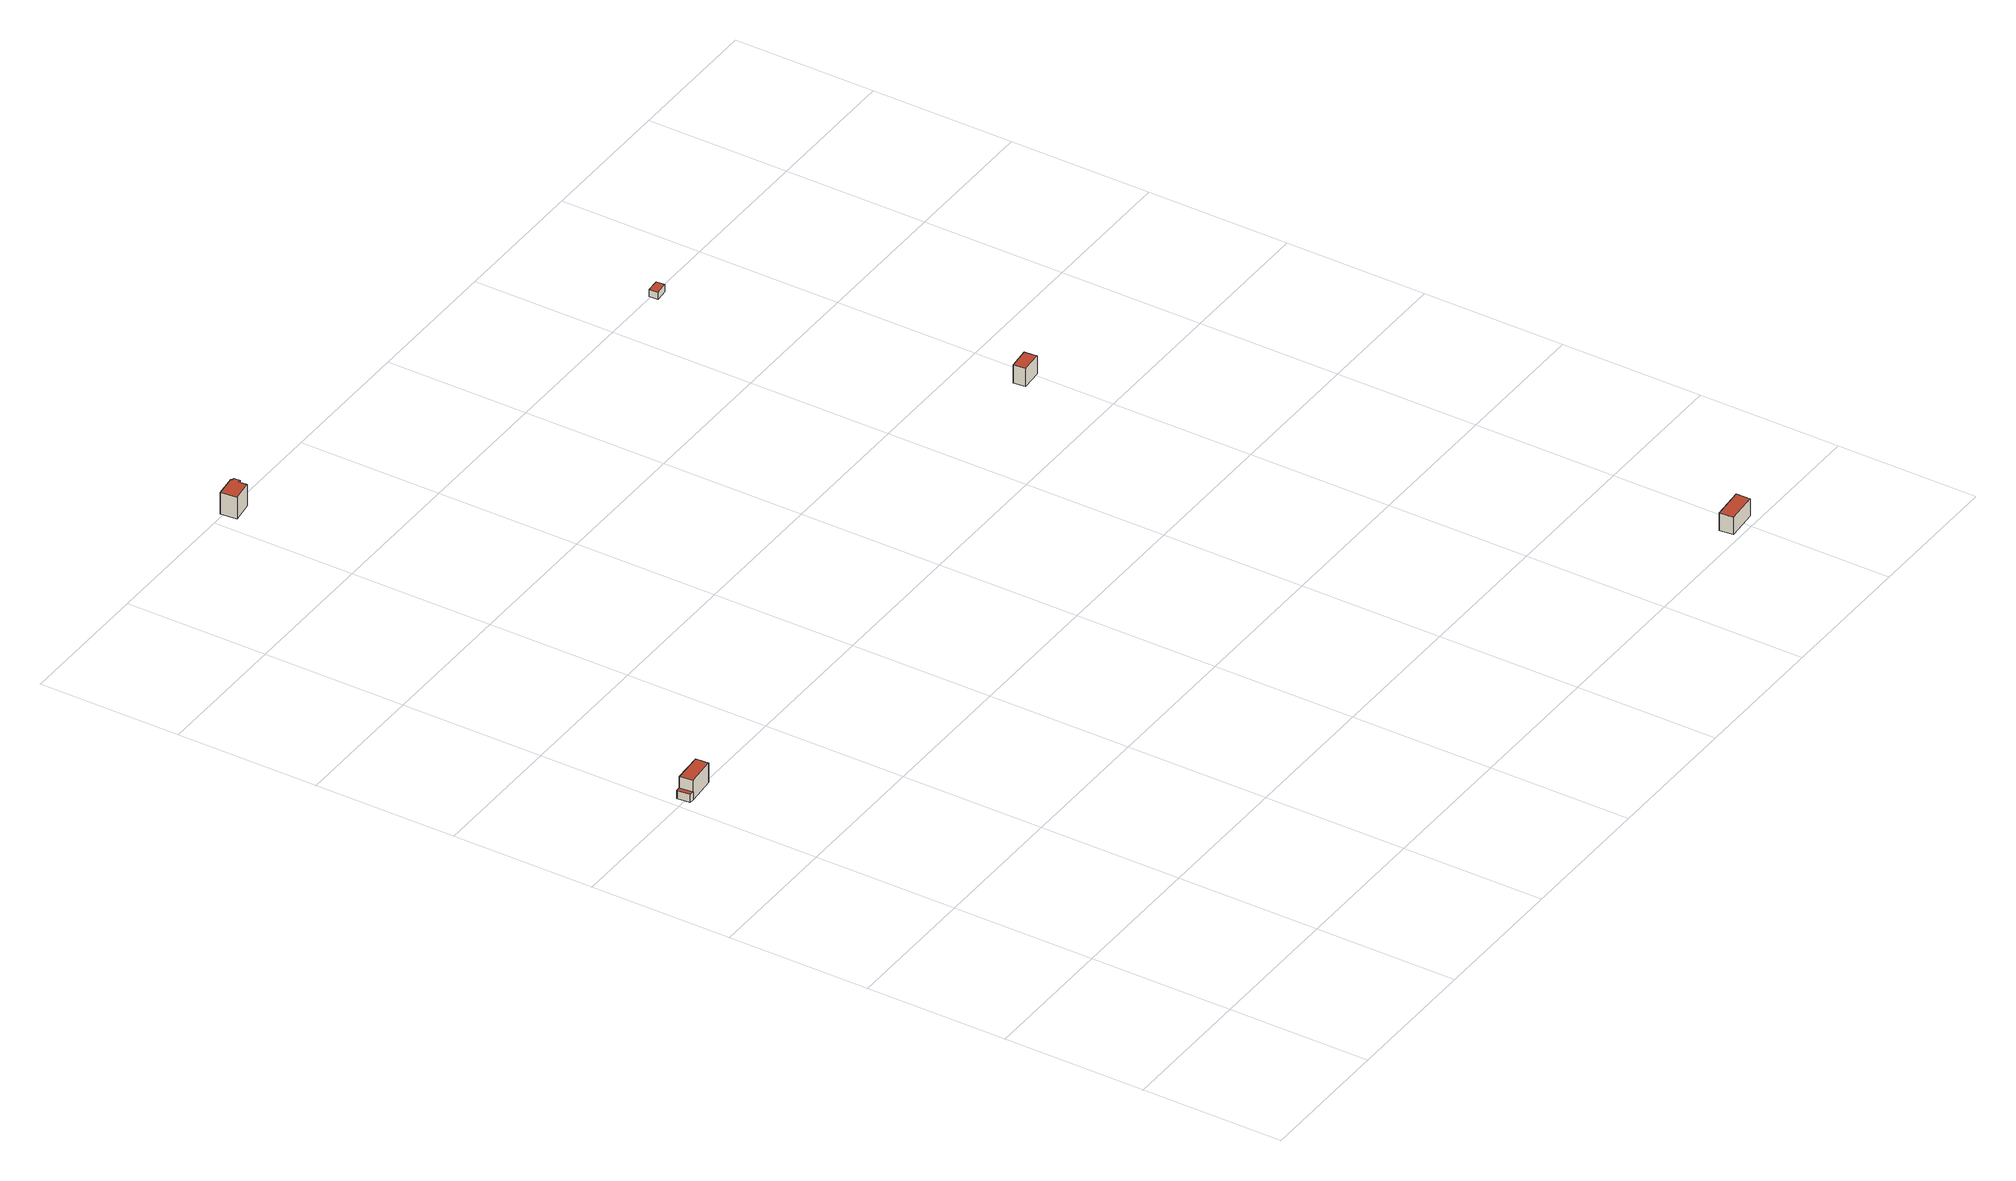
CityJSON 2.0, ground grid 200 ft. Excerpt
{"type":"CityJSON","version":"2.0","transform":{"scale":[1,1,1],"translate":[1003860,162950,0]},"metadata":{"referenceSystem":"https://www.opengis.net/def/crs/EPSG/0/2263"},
"CityObjects":{
"building1":{"type":"Building","attributes":{"name":"Bldg_2210013041","BIN":"3239484"},"geometry":[{"type":"MultiSurface","lod":"2","boundaries":[[[0,1,2,3]],[[4,5,6,7]],[[8,9,10,11,12,13]],[[3,6,5,0]],[[4,7,13,12]],[[5,4,12,11]],[[1,0,11,10]],[[2,1,10,9]],[[3,2,9,8]],[[7,6,8,13]]],"semantics":{"surfaces":[{"type":"RoofSurface","BIN":"3239484"},{"type":"GroundSurface"},{"type":"WallSurface"}],"values":[0,0,1,2,2,2,2,2,2,2]}}]},
"building2":{"type":"Building","attributes":{"name":"Bldg_2210022792","BIN":"3220932"},"geometry":[{"type":"MultiSurface","lod":"2","boundaries":[[[14,15,16,17,18,19,20,21]],[[22,23,24,25,26,27,28,29]],[[15,14,29,28]],[[16,15,28,27]],[[17,16,27,26]],[[18,17,26,25]],[[19,18,25,24]],[[20,19,24,23]],[[21,20,23,22]],[[14,21,22,29]]],"semantics":{"surfaces":[{"type":"RoofSurface","BIN":"3220932"},{"type":"GroundSurface"},{"type":"WallSurface"}],"values":[0,1,2,2,2,2,2,2,2,2]}}]},
"building3":{"type":"Building","attributes":{"name":"Bldg_2210018949","BIN":"3240611"},"geometry":[{"type":"MultiSurface","lod":"2","boundaries":[[[30,31,32,33]],[[34,35,36,37]],[[30,33,37,36]],[[31,30,36,35]],[[32,31,35,34]],[[33,32,34,37]]],"semantics":{"surfaces":[{"type":"RoofSurface","BIN":"3240611"},{"type":"GroundSurface"},{"type":"WallSurface"}],"values":[0,1,2,2,2,2]}}]},
"building4":{"type":"Building","attributes":{"name":"Bldg_2210008205","BIN":"3239566"},"geometry":[{"type":"MultiSurface","lod":"2","boundaries":[[[38,39,40,41]],[[42,43,44,45]],[[38,41,45,44]],[[39,38,44,43]],[[40,39,43,42]],[[41,40,42,45]]],"semantics":{"surfaces":[{"type":"RoofSurface","BIN":"3239566"},{"type":"GroundSurface"},{"type":"WallSurface"}],"values":[0,1,2,2,2,2]}}]},
"building5":{"type":"Building","attributes":{"name":"Bldg_2511008488","BIN":"3406324"},"geometry":[{"type":"MultiSurface","lod":"2","boundaries":[[[46,47,48,49]],[[50,51,52,53]],[[46,49,53,52]],[[47,46,52,51]],[[48,47,51,50]],[[49,48,50,53]]],"semantics":{"surfaces":[{"type":"RoofSurface","BIN":"3406324"},{"type":"GroundSurface"},{"type":"WallSurface"}],"values":[0,1,2,2,2,2]}}]}
},
"vertices":[
[12,806,26],[6,806,26],[7,787,26],[14,787,26],[54,809,43],[12,806,43],[14,787,43],[55,791,43],[14,787,14],[7,787,14],[6,806,14],[12,806,14],[54,809,14],[55,791,14],
[238,1600,50],[208,1596,50],[210,1573,50],[240,1577,50],[239,1589,50],[243,1589,50],[242,1598,50],[238,1598,50],[238,1598,18],[242,1598,18],[243,1589,18],[239,1589,18],[240,1577,18],[210,1573,18],[208,1596,18],[238,1600,18],
[1218,33,33],[1173,29,33],[1175,9,33],[1219,13,33],[1175,9,7],[1173,29,7],[1218,33,7],[1219,13,7],
[997,927,39],[967,924,39],[969,907,39],[999,909,39],[969,907,12],[967,924,12],[997,927,12],[999,909,12],
[877,1382,28],[895,1384,28],[894,1396,28],[876,1395,28],[894,1396,17],[895,1384,17],[877,1382,17],[876,1395,17]
]}
